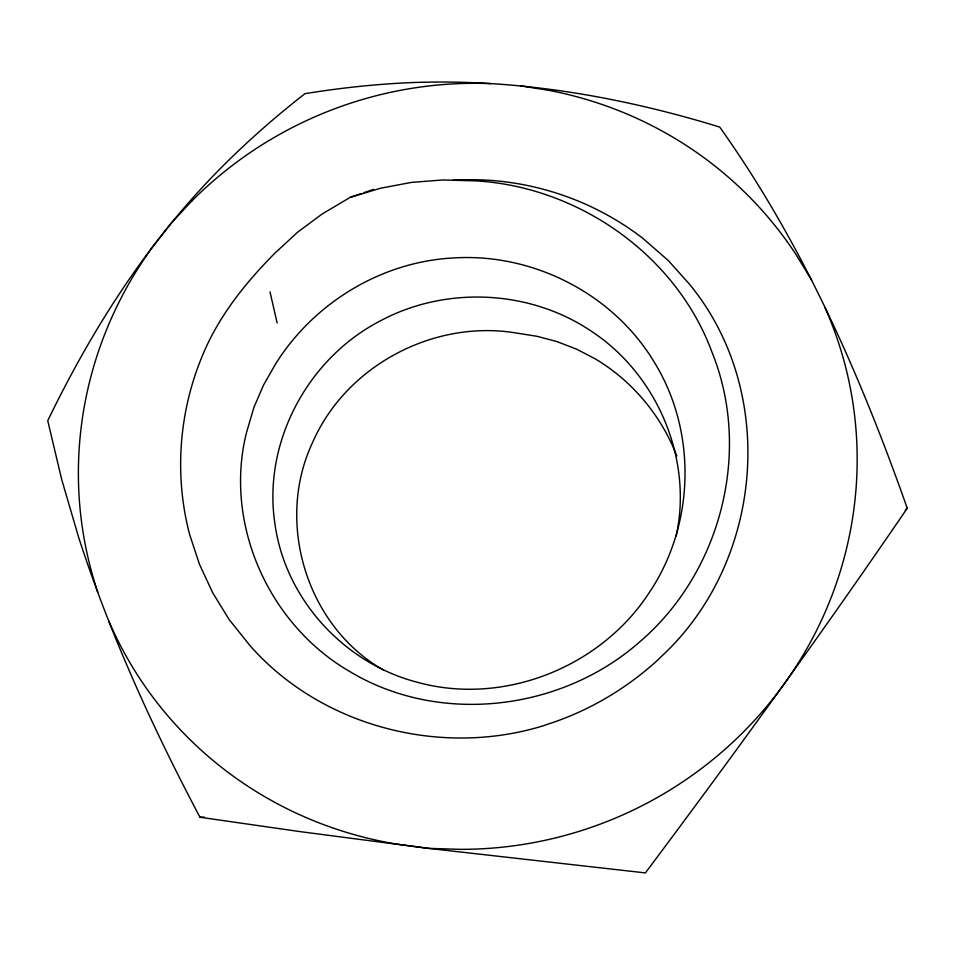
<?xml version="1.0" encoding="UTF-8"?>
<svg xmlns="http://www.w3.org/2000/svg" width="955" height="955" viewBox="0 0 955 955"><rect width="100%" height="100%" fill="white"/><g stroke="black" fill="none" stroke-linecap="round" stroke-linejoin="round"><path stroke-width="1.43" d="M676.212 535.958C692.96 458.866 657.303 374.718 591.67 331.445C529.941 289.592 445.71 285.712 380.114 320.987C307.808 358.388 262.649 442.344 274.873 523.352C284.936 598.797 343.991 663.331 417.383 682.276C503.357 706.032 600.265 667.45 648.863 593.21C694.452 526.05 697.317 433.319 655.237 363.783C614.471 294.438 533.439 252.741 453.398 257.957C381.26 261.742 313.67 302.986 275.553 364.022L263.604 384.961L253.994 407.176L246.521 432.52C223.625 523.4 268.415 623.866 348.73 670.911C438.679 725.716 560.776 711.117 639.193 642.309C720.631 573.131 752.265 451.846 712.072 352.407C676.391 255.367 579.243 187.276 476.784 180.901L442.511 179.97L411.462 182.417L380.579 188.219L350.246 197.351L322.193 213.968L297.697 232.137L274.801 253.254C245.877 282.501 219.638 314.935 203.463 353.195C179.003 410.113 173.858 474.898 189.723 534.836L199.511 564.381L212.679 592.721L229.081 619.461L250.437 646.141C322.217 727.185 442.153 757.661 544.827 725.287L547.454 724.308C588.602 711.141 626.42 688.71 658.27 659.583L660.192 657.565C763.415 563.307 778.767 392.004 688.937 283.54L668.249 260.5L642.978 238.464C589.414 196.993 520.582 175.732 452.957 180.304M907.25 508.239C822.888 631.864 735.099 753.125 645.377 872.906L428.127 848.338L299.846 831.59L199.953 817.241C152.43 727.34 110.135 634.407 78.716 537.593L61.669 479.398L47.75 420.713C89.985 333.343 142.486 250.186 209.575 179.683L210.769 178.394C240.003 147.846 271.626 119.65 304.979 93.674C336.721 88.505 368.702 84.911 400.814 83.097C508.752 77.307 616.751 95.405 719.724 127.075C802.248 243.071 860.109 374.479 907.25 508.239L905.197 510.328M191.669 201.159L171.124 223.267L152.669 246.891A390.905 381.487 -23.7 0 0 97.756 592.148M350.246 197.351L361.169 193.614M363.903 192.671L373.465 189.4M199.953 817.241L204.37 817.11M520.821 85.855L550.546 90.653A390.905 381.487 -23.7 0 1 795.73 254.078L811.702 280.185M383.134 669.885C306.4 625.943 274.945 521.812 312.715 442.189C346.307 365.455 434.262 319.137 516.571 333.068L537.056 336.303L557.195 341.663L576.725 349.232L595.407 358.961C632.449 381.033 661.361 415.783 676.82 455.989M270.002 291.872L277.141 322.969M825.096 307.808A390.905 381.487 -23.7 0 1 460.656 849.353L428.127 848.338L395.752 843.957A390.905 381.487 -23.7 0 1 108.703 620.822M191.669 201.159A390.905 381.487 -23.7 0 1 490.846 83.634"/></g></svg>
